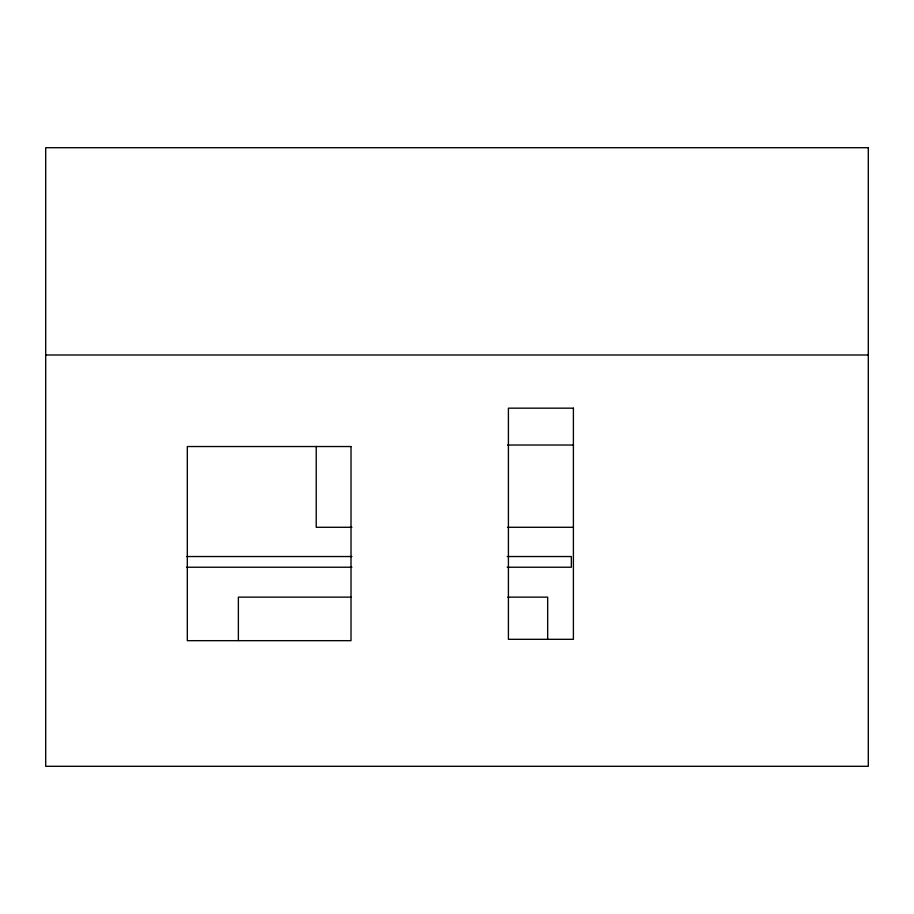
<?xml version="1.0" encoding="UTF-8"?>
<svg xmlns="http://www.w3.org/2000/svg" width="914" height="914" viewBox="0 0 914 914"><rect width="100%" height="100%" fill="white"/><g stroke="black" fill="none" stroke-linecap="round" stroke-linejoin="round"><path stroke-width="1.37" d="M45.7 354.998L868.3 354.998M507.533 445.027L573.204 445.027M351.913 527.287L316.221 527.287L316.221 446.443M507.533 527.287L573.204 527.287M186.582 556.535L351.89 556.535M507.213 556.535L571.341 556.535L571.341 567.228L507.213 567.228M186.582 567.228L351.89 567.228M350.976 597.139L238.371 597.139L238.371 640.565M507.761 597.139L547.669 597.139L547.669 639.16M868.3 147.702L45.7 147.702L45.7 766.298L868.3 766.298L868.3 147.702M573.398 408.17L508.413 408.17L508.413 639.32L573.398 639.32L573.398 408.17M351.01 446.535L187.313 446.535L187.313 640.668L351.01 640.668L351.01 446.535"/></g></svg>
